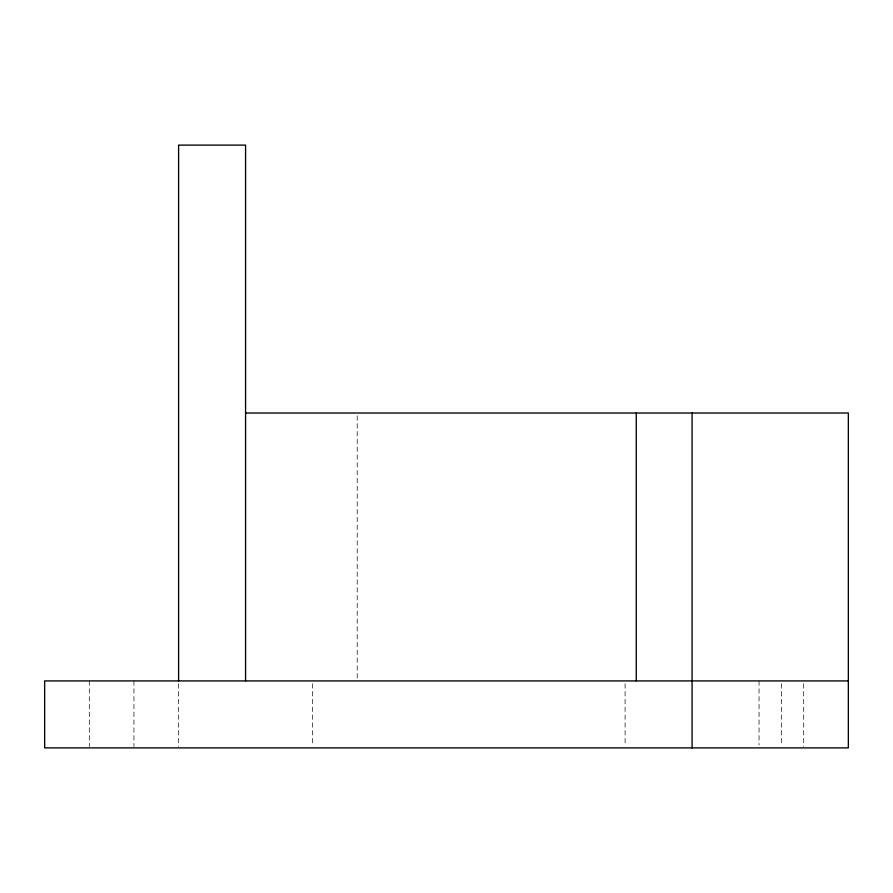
<?xml version="1.0" encoding="UTF-8"?>
<svg xmlns="http://www.w3.org/2000/svg" width="893" height="893" viewBox="0 0 893 893"><rect width="100%" height="100%" fill="white"/><g stroke="black" fill="none" stroke-linecap="round" stroke-linejoin="round"><path stroke-width="0.67" stroke-dasharray="4.46 3.35" d="M803.7 683.703L803.7 746.492M781.375 683.703L781.375 745.097M759.05 680.913L759.05 745.097M625.1 683.703L625.1 745.097M357.2 415.803L357.2 680.913M312.55 683.703L312.55 745.097M178.6 683.703L178.6 746.492M133.95 680.913L133.95 746.492M89.3 680.913L89.3 746.492"/><path stroke-width="1.34" d="M245.575 413.012L848.35 413.012L848.35 747.887L44.65 747.887L44.65 680.913L848.35 680.913M692.075 413.012L692.075 747.887M636.262 413.012L636.262 680.913M245.575 680.913L245.575 145.112L178.6 145.112L178.6 680.913"/></g></svg>
